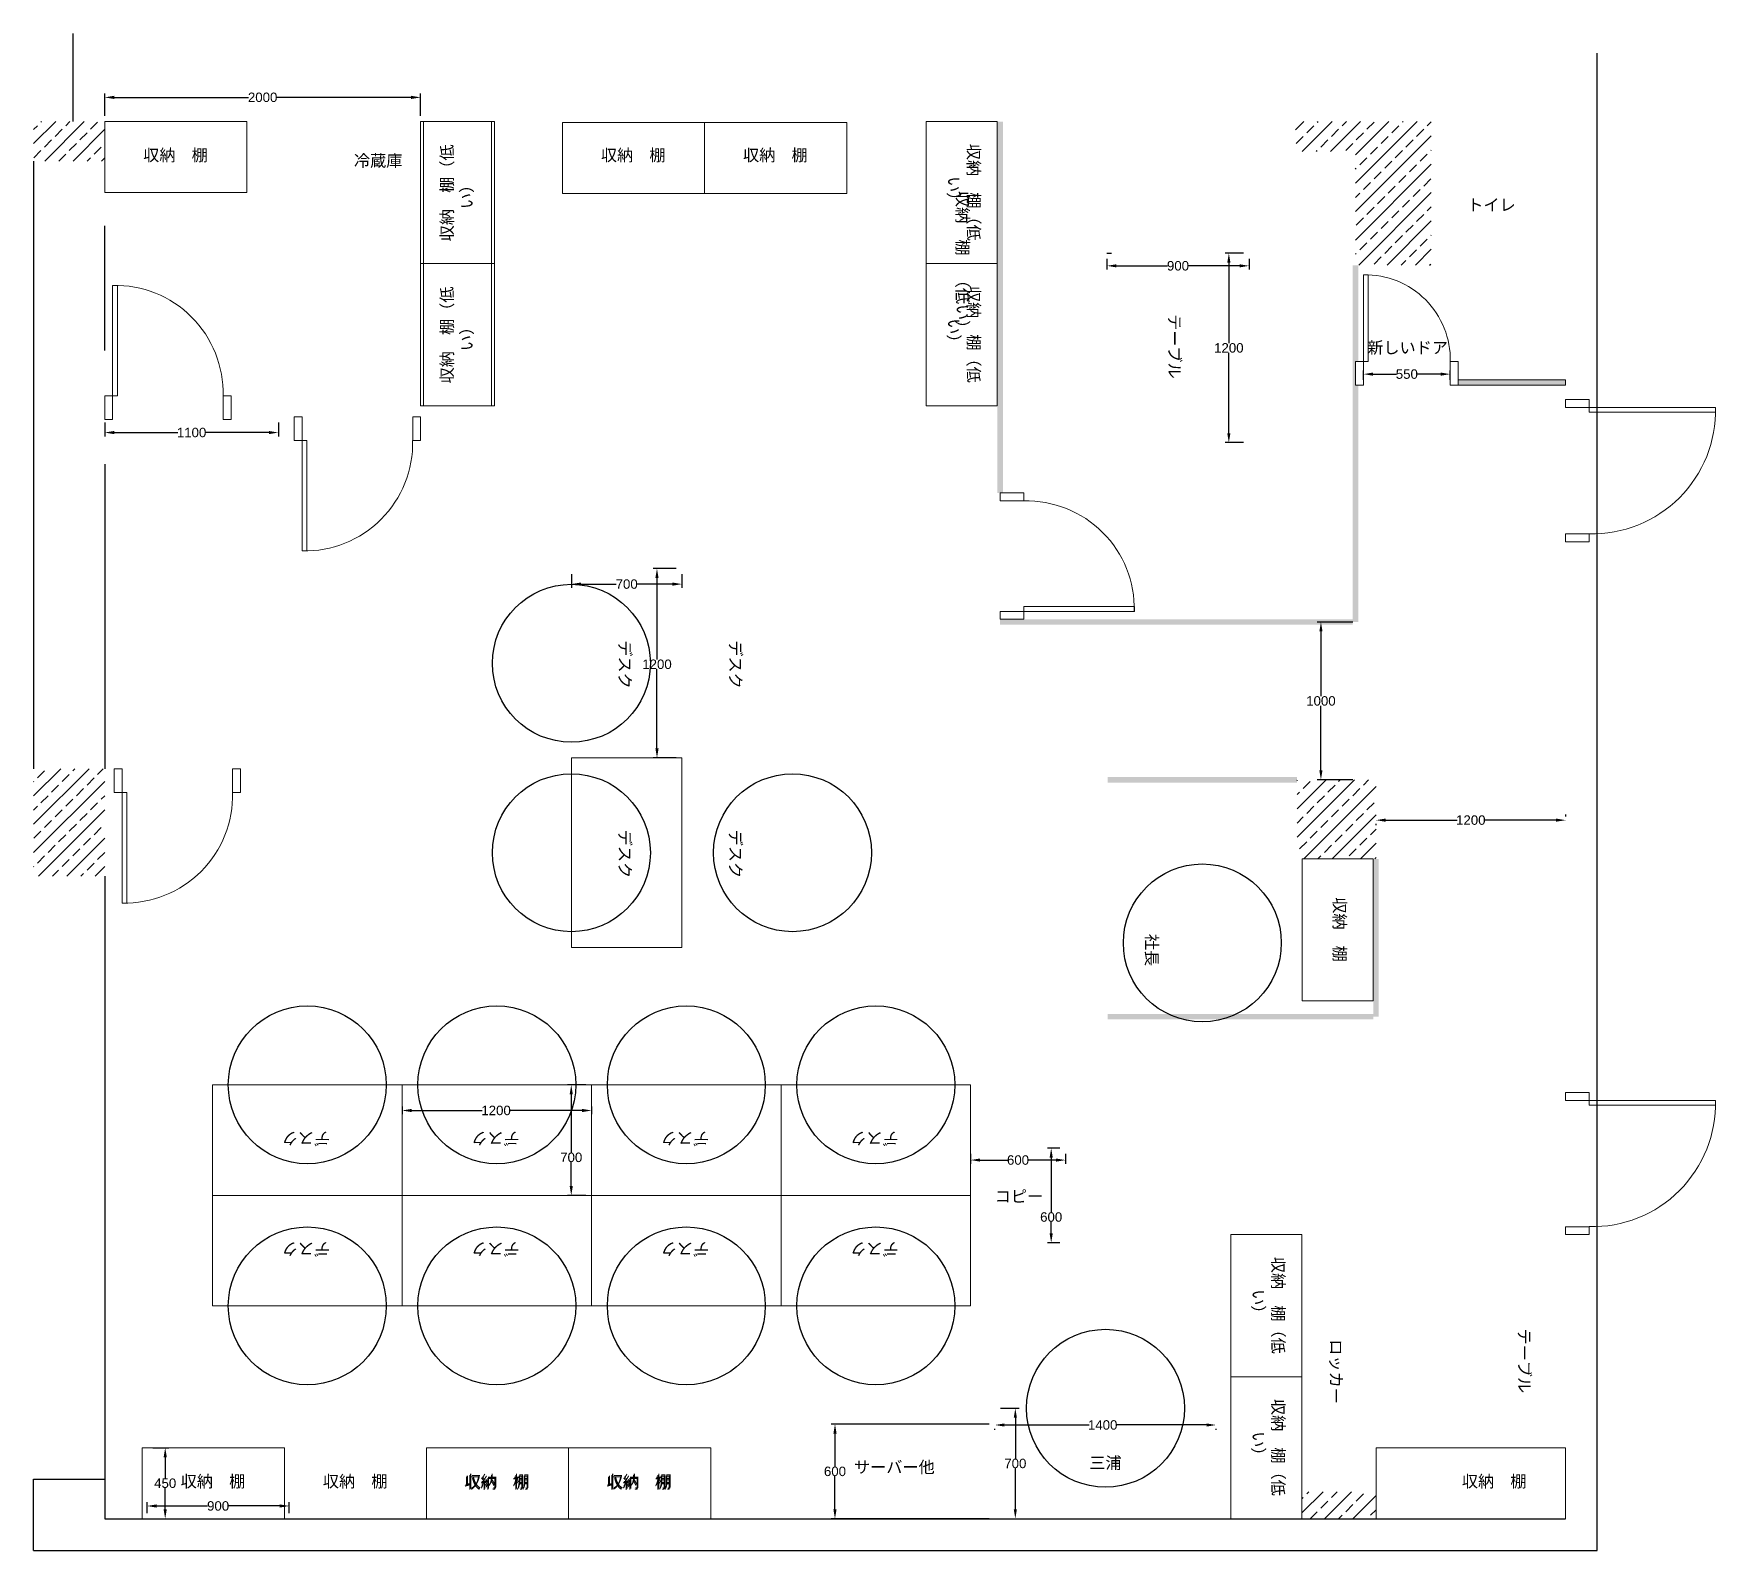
# Model space of a CAD drawing. Header units: millimetres. Extents: x -450 to 10205, y -200 to 9407.
import ezdxf

# ---------------------------------------------------------------- set-up
doc = ezdxf.new("R2010")
doc.units = ezdxf.units.MM
doc.set_wipeout_variables(frame=1)
for name, color, linetype in [('1floor', 252, 'Continuous'), ('1pillars', 250, 'Continuous'), ('2furniture', 8, 'Continuous'), ('3peeps', 72, 'Continuous'), ('dims', 8, 'Continuous')]:
    doc.layers.add(name, color=color, linetype=linetype)
doc.layers.add('A-col-pattern', color=8, linetype='Continuous', lineweight=0)
doc.layers.add('A-desk', color=250, linetype='Continuous', lineweight=15)
doc.styles.get("Standard").update_dxf_attribs({"font": 'arial.ttf'})
doc.dimstyles.new('mydim', dxfattribs={"dimscale": 1.2, "dimtxt": 50, "dimasz": 50, "dimexe": 20, "dimexo": 30, "dimgap": 0.09, "dimtad": 0, "dimtih": 1, "dimtoh": 1, "dimdec": 0, "dimzin": 0, "dimdsep": 46, "dimtxsty": 'Standard', "dimcen": 0, "dimclrd": 256, "dimclre": 256, "dimadec": 0, "dimazin": 0, "dimtfac": 1, "dimtdec": 0, "dimtofl": 0, "dimtmove": 0, "dimatfit": 3, "dimfxl": 1, "dimtolj": 1, "dimtzin": 0, "dimarcsym": 0})

# ---------------------------------------------------------------- blocks, each defined once
blk = doc.blocks.new('*U26')
at = {"layer": 'A-desk', "color": 0}
blk.add_lwpolyline([(-600, -300), (600, -300), (600, 400), (-600, 400)], close=True, dxfattribs=at)
blk = doc.blocks.new('*U22')
at = {"layer": 'A-desk', "color": 0}
blk.add_lwpolyline([(-600, -300), (300, -300), (300, 150), (-600, 150)], close=True, dxfattribs=at)
blk = doc.blocks.new('*D7')
at = {"layer": 'Defpoints', "color": 0}
for p in [(1883, 2648), (3083, 2648), (3083, 2586)]:
    blk.add_point(p, dxfattribs=at)
at = {"layer": 'dims', "lineweight": -2}
for p, q in [((1883, 2612), (1883, 2562)), ((1943, 2586), (2391, 2586)), ((3023, 2586), (2565, 2586)), ((3083, 2612), (3083, 2562))]:
    blk.add_line(p, q, dxfattribs=at)
at = {"layer": 'dims'}
for points in [[(1943, 2596), (1943, 2576), (1883, 2586)], [(3023, 2596), (3023, 2576), (3083, 2586)]]:
    blk.add_solid(points, dxfattribs=at)
at = {"layer": 'dims', "color": 0, "insert": (2478, 2586), "char_height": 60, "attachment_point": 5}
blk.add_mtext('\\A1;1200', dxfattribs=at)
blk = doc.blocks.new('*D8')
at = {"layer": 'Defpoints', "color": 0}
for p in [(3083, 2748), (2954, 2048), (3083, 2048)]:
    blk.add_point(p, dxfattribs=at)
at = {"layer": 'dims', "lineweight": -2}
for p, q in [((3047, 2748), (2930, 2748)), ((2954, 2688), (2954, 2320)), ((2954, 2108), (2954, 2258)), ((3047, 2048), (2930, 2048))]:
    blk.add_line(p, q, dxfattribs=at)
at = {"layer": 'dims'}
for points in [[(2944, 2688), (2964, 2688), (2954, 2748)], [(2944, 2108), (2964, 2108), (2954, 2048)]]:
    blk.add_solid(points, dxfattribs=at)
at = {"layer": 'dims', "color": 0, "insert": (2954, 2289), "char_height": 60, "attachment_point": 5}
blk.add_mtext('\\A1;700', dxfattribs=at)
blk = doc.blocks.new('*D9')
at = {"layer": 'Defpoints', "color": 0}
for p in [(268, 450), (268, 0), (383, 0)]:
    blk.add_point(p, dxfattribs=at)
at = {"layer": 'dims', "lineweight": -2}
for p, q in [((304, 450), (407, 450)), ((383, 390), (383, 256)), ((383, 60), (383, 194)), ((304, 0), (407, 0))]:
    blk.add_line(p, q, dxfattribs=at)
at = {"layer": 'dims'}
for points in [[(373, 390), (393, 390), (383, 450)], [(373, 60), (393, 60), (383, 0)]]:
    blk.add_solid(points, dxfattribs=at)
at = {"layer": 'dims', "color": 0, "insert": (383, 225), "char_height": 60, "attachment_point": 5}
blk.add_mtext('\\A1;450', dxfattribs=at)
blk = doc.blocks.new('*D11')
at = {"layer": 'Defpoints', "color": 0}
for p in [(5637, 700), (5637, 0), (5766, 0)]:
    blk.add_point(p, dxfattribs=at)
at = {"layer": 'dims', "lineweight": -2}
for p, q in [((5673, 700), (5790, 700)), ((5766, 640), (5766, 381)), ((5766, 60), (5766, 319)), ((5673, 0), (5790, 0))]:
    blk.add_line(p, q, dxfattribs=at)
at = {"layer": 'dims'}
for points in [[(5756, 640), (5776, 640), (5766, 700)], [(5756, 60), (5776, 60), (5766, 0)]]:
    blk.add_solid(points, dxfattribs=at)
at = {"layer": 'dims', "color": 0, "insert": (5766, 350), "char_height": 60, "attachment_point": 5}
blk.add_mtext('\\A1;700', dxfattribs=at)
blk = doc.blocks.new('*D12')
at = {"layer": 'Defpoints', "color": 0}
for p in [(5637, 600), (7037, 600), (7037, 594)]:
    blk.add_point(p, dxfattribs=at)
at = {"layer": 'dims', "lineweight": -2}
for p, q in [((5637, 564), (5637, 570)), ((5697, 594), (6233, 594)), ((6977, 594), (6406, 594)), ((7037, 564), (7037, 570))]:
    blk.add_line(p, q, dxfattribs=at)
at = {"layer": 'dims'}
for points in [[(5697, 604), (5697, 584), (5637, 594)], [(6977, 604), (6977, 584), (7037, 594)]]:
    blk.add_solid(points, dxfattribs=at)
at = {"layer": 'dims', "color": 0, "insert": (6319, 594), "char_height": 60, "attachment_point": 5}
blk.add_mtext('\\A1;1400', dxfattribs=at)
blk = doc.blocks.new('*D13')
at = {"layer": 'Defpoints', "color": 0}
for p in [(5483, 2348), (6083, 2348), (6083, 2272)]:
    blk.add_point(p, dxfattribs=at)
at = {"layer": 'dims', "lineweight": -2}
for p, q in [((5483, 2312), (5483, 2248)), ((5543, 2272), (5716, 2272)), ((6023, 2272), (5849, 2272)), ((6083, 2312), (6083, 2248))]:
    blk.add_line(p, q, dxfattribs=at)
at = {"layer": 'dims'}
for points in [[(5543, 2282), (5543, 2262), (5483, 2272)], [(6023, 2282), (6023, 2262), (6083, 2272)]]:
    blk.add_solid(points, dxfattribs=at)
at = {"layer": 'dims', "color": 0, "insert": (5783, 2272), "char_height": 60, "attachment_point": 5}
blk.add_mtext('\\A1;600', dxfattribs=at)
blk = doc.blocks.new('*D14')
at = {"layer": 'Defpoints', "color": 0}
for p in [(6083, 2348), (5993, 1748), (6083, 1748)]:
    blk.add_point(p, dxfattribs=at)
at = {"layer": 'dims', "lineweight": -2}
for p, q in [((6047, 2348), (5969, 2348)), ((5993, 2288), (5993, 1941)), ((5993, 1808), (5993, 1880)), ((6047, 1748), (5969, 1748))]:
    blk.add_line(p, q, dxfattribs=at)
at = {"layer": 'dims'}
for points in [[(5983, 2288), (6003, 2288), (5993, 2348)], [(5983, 1808), (6003, 1808), (5993, 1748)]]:
    blk.add_solid(points, dxfattribs=at)
at = {"layer": 'dims', "color": 0, "insert": (5993, 1911), "char_height": 60, "attachment_point": 5}
blk.add_mtext('\\A1;600', dxfattribs=at)
blk = doc.blocks.new('*U34')
blk.add_wipeout([(0, 150), (402, 150), (650, 150), (650, 0), (0, 0)]).dxf.layer = 'A-col-pattern'
at = {"layer": 'A-col-pattern'}
for points in [[(50, 150), (80, 150), (80, 700), (50, 700)], [(0, 0), (50, 0), (50, 150), (0, 150)], [(600, 0), (650, 0), (650, 150), (600, 150)]]:
    blk.add_lwpolyline(points, close=True, dxfattribs=at)
blk.add_arc((63, 163), 537, 358.6506, 91.2877, dxfattribs=at)
blk = doc.blocks.new('*U35')
blk.add_wipeout([(0, 150), (402, 150), (900, 150), (900, 0), (0, 0)]).dxf.layer = 'A-col-pattern'
at = {"layer": 'A-col-pattern'}
for points in [[(50, 150), (80, 150), (80, 950), (50, 950)], [(0, 0), (50, 0), (50, 150), (0, 150)], [(850, 0), (900, 0), (900, 150), (850, 150)]]:
    blk.add_lwpolyline(points, close=True, dxfattribs=at)
blk.add_arc((68, 168), 782, 358.6506, 91.2877, dxfattribs=at)
blk = doc.blocks.new('*U17')
at = {"layer": 'A-desk', "color": 0}
blk.add_lwpolyline([(-600, -300), (600, -300), (600, 150), (-600, 150)], close=True, dxfattribs=at)
blk = doc.blocks.new('*U33')
blk.add_wipeout([(0, 150), (402, 150), (800, 150), (800, 0), (0, 0)]).dxf.layer = 'A-col-pattern'
at = {"layer": 'A-col-pattern'}
for points in [[(50, 150), (80, 150), (80, 850), (50, 850)], [(0, 0), (50, 0), (50, 150), (0, 150)], [(750, 0), (800, 0), (800, 150), (750, 150)]]:
    blk.add_lwpolyline(points, close=True, dxfattribs=at)
blk.add_arc((66, 166), 684, 358.6506, 91.2877, dxfattribs=at)
blk = doc.blocks.new('*D21')
at = {"layer": 'Defpoints', "color": 0}
for p in [(2000, 9003), (0, 8850), (2000, 8850)]:
    blk.add_point(p, dxfattribs=at)
at = {"layer": 'dims', "lineweight": -2}
for p, q in [((0, 8886), (0, 9027)), ((60, 9003), (910, 9003)), ((1940, 9003), (1090, 9003)), ((2000, 8886), (2000, 9027))]:
    blk.add_line(p, q, dxfattribs=at)
at = {"layer": 'dims'}
for points in [[(60, 9013), (60, 8993), (0, 9003)], [(1940, 9013), (1940, 8993), (2000, 9003)]]:
    blk.add_solid(points, dxfattribs=at)
at = {"layer": 'dims', "color": 0, "insert": (1000, 9003), "char_height": 60, "attachment_point": 5}
blk.add_mtext('\\A1;2000', dxfattribs=at)
blk = doc.blocks.new('*D24')
at = {"layer": 'Defpoints', "color": 0}
for p in [(268, 0), (1168, 81), (1168, 0)]:
    blk.add_point(p, dxfattribs=at)
at = {"layer": 'dims', "lineweight": -2}
for p, q in [((268, 36), (268, 105)), ((328, 81), (651, 81)), ((1108, 81), (784, 81)), ((1168, 36), (1168, 105))]:
    blk.add_line(p, q, dxfattribs=at)
at = {"layer": 'dims'}
for points in [[(328, 91), (328, 71), (268, 81)], [(1108, 91), (1108, 71), (1168, 81)]]:
    blk.add_solid(points, dxfattribs=at)
at = {"layer": 'dims', "color": 0, "insert": (718, 81), "char_height": 60, "attachment_point": 5}
blk.add_mtext('\\A1;900', dxfattribs=at)
blk = doc.blocks.new('*D28')
at = {"layer": 'Defpoints', "color": 0}
for p in [(6346, 8016), (7246, 8016), (7246, 7936)]:
    blk.add_point(p, dxfattribs=at)
at = {"layer": 'dims', "lineweight": -2}
for p, q in [((6346, 7980), (6346, 7912)), ((6406, 7936), (6730, 7936)), ((7186, 7936), (6862, 7936)), ((7246, 7980), (7246, 7912))]:
    blk.add_line(p, q, dxfattribs=at)
at = {"layer": 'dims'}
for points in [[(6406, 7946), (6406, 7926), (6346, 7936)], [(7186, 7946), (7186, 7926), (7246, 7936)]]:
    blk.add_solid(points, dxfattribs=at)
at = {"layer": 'dims', "color": 0, "insert": (6796, 7936), "char_height": 60, "attachment_point": 5}
blk.add_mtext('\\A1;900', dxfattribs=at)
blk = doc.blocks.new('*D29')
at = {"layer": 'Defpoints', "color": 0}
for p in [(7246, 8016), (7118, 6816), (7246, 6816)]:
    blk.add_point(p, dxfattribs=at)
at = {"layer": 'dims', "lineweight": -2}
for p, q in [((7210, 8016), (7094, 8016)), ((7118, 7956), (7118, 7447)), ((7118, 6876), (7118, 7386)), ((7210, 6816), (7094, 6816))]:
    blk.add_line(p, q, dxfattribs=at)
at = {"layer": 'dims'}
for points in [[(7108, 7956), (7128, 7956), (7118, 8016)], [(7108, 6876), (7128, 6876), (7118, 6816)]]:
    blk.add_solid(points, dxfattribs=at)
at = {"layer": 'dims', "color": 0, "insert": (7118, 7416), "char_height": 60, "attachment_point": 5}
blk.add_mtext('\\A1;1200', dxfattribs=at)
blk = doc.blocks.new('*D30')
at = {"layer": 'Defpoints', "color": 0}
for p in [(2955, 6019), (3655, 6019), (3655, 5920)]:
    blk.add_point(p, dxfattribs=at)
at = {"layer": 'dims', "lineweight": -2}
for p, q in [((2955, 5983), (2955, 5896)), ((3655, 5983), (3655, 5896)), ((3015, 5920), (3239, 5920)), ((3595, 5920), (3371, 5920))]:
    blk.add_line(p, q, dxfattribs=at)
at = {"layer": 'dims'}
for points in [[(3015, 5930), (3015, 5910), (2955, 5920)], [(3595, 5930), (3595, 5910), (3655, 5920)]]:
    blk.add_solid(points, dxfattribs=at)
at = {"layer": 'dims', "color": 0, "insert": (3305, 5920), "char_height": 60, "attachment_point": 5}
blk.add_mtext('\\A1;700', dxfattribs=at)
blk = doc.blocks.new('*D31')
at = {"layer": 'Defpoints', "color": 0}
for p in [(3655, 6019), (3497, 4819), (3655, 4819)]:
    blk.add_point(p, dxfattribs=at)
at = {"layer": 'dims', "lineweight": -2}
for p, q in [((3619, 6019), (3473, 6019)), ((3497, 5959), (3497, 5443)), ((3497, 4879), (3497, 5381)), ((3619, 4819), (3473, 4819))]:
    blk.add_line(p, q, dxfattribs=at)
at = {"layer": 'dims'}
for points in [[(3487, 5959), (3507, 5959), (3497, 6019)], [(3487, 4879), (3507, 4879), (3497, 4819)]]:
    blk.add_solid(points, dxfattribs=at)
at = {"layer": 'dims', "color": 0, "insert": (3497, 5412), "char_height": 60, "attachment_point": 5}
blk.add_mtext('\\A1;1200', dxfattribs=at)
blk = doc.blocks.new('*D32')
at = {"layer": 'Defpoints', "color": 0}
for p in [(8520, 7250), (7970, 7179), (8520, 7179)]:
    blk.add_point(p, dxfattribs=at)
at = {"layer": 'dims', "lineweight": -2}
for p, q in [((7970, 7215), (7970, 7274)), ((8030, 7250), (8179, 7250)), ((8460, 7250), (8311, 7250)), ((8520, 7215), (8520, 7274))]:
    blk.add_line(p, q, dxfattribs=at)
at = {"layer": 'dims'}
for points in [[(8030, 7260), (8030, 7240), (7970, 7250)], [(8460, 7260), (8460, 7240), (8520, 7250)]]:
    blk.add_solid(points, dxfattribs=at)
at = {"layer": 'dims', "color": 0, "insert": (8245, 7250), "char_height": 60, "attachment_point": 5}
blk.add_mtext('\\A1;550', dxfattribs=at)
blk = doc.blocks.new('*D36')
at = {"layer": 'Defpoints', "color": 0}
for p in [(0, 6980), (1100, 6980), (1100, 6880)]:
    blk.add_point(p, dxfattribs=at)
at = {"layer": 'dims', "lineweight": -2}
for p, q in [((0, 6944), (0, 6856)), ((1100, 6944), (1100, 6856)), ((60, 6880), (463, 6880)), ((1040, 6880), (637, 6880))]:
    blk.add_line(p, q, dxfattribs=at)
at = {"layer": 'dims'}
for points in [[(60, 6890), (60, 6870), (0, 6880)], [(1040, 6890), (1040, 6870), (1100, 6880)]]:
    blk.add_solid(points, dxfattribs=at)
at = {"layer": 'dims', "color": 0, "insert": (550, 6880), "char_height": 60, "attachment_point": 5}
blk.add_mtext('\\A1;1100', dxfattribs=at)
blk = doc.blocks.new('*U42')
at = {"layer": '1floor'}
blk.add_hatch(color=43, dxfattribs=at).paths.add_polyline_path([(0, -17.5), (680, -17.5), (680, 17.5), (0, 17.5)])
at = {"layer": '1floor', "lineweight": 0}
blk.add_lwpolyline([(0, -17.5), (680, -17.5), (680, 17.5), (0, 17.5)], close=True, dxfattribs=at)
blk = doc.blocks.new('*D45')
at = {"layer": 'Defpoints', "color": 0}
for p in [(5637, 600), (4624, 0), (5637, 0)]:
    blk.add_point(p, dxfattribs=at)
at = {"layer": 'dims', "lineweight": -2}
for p, q in [((5601, 600), (4600, 600)), ((4624, 540), (4624, 331)), ((4624, 60), (4624, 269)), ((5601, 0), (4600, 0))]:
    blk.add_line(p, q, dxfattribs=at)
at = {"layer": 'dims'}
for points in [[(4614, 540), (4634, 540), (4624, 600)], [(4614, 60), (4634, 60), (4624, 0)]]:
    blk.add_solid(points, dxfattribs=at)
at = {"layer": 'dims', "color": 0, "insert": (4624, 300), "char_height": 60, "attachment_point": 5}
blk.add_mtext('\\A1;600', dxfattribs=at)
blk = doc.blocks.new('*D46')
at = {"layer": 'Defpoints', "color": 0}
for p in [(7938, 5680), (7701, 4680), (7938, 4680)]:
    blk.add_point(p, dxfattribs=at)
at = {"layer": 'dims', "lineweight": -2}
for p, q in [((7902, 5680), (7677, 5680)), ((7701, 5620), (7701, 5211)), ((7701, 4740), (7701, 5149)), ((7902, 4680), (7677, 4680))]:
    blk.add_line(p, q, dxfattribs=at)
at = {"layer": 'dims'}
for points in [[(7691, 5620), (7711, 5620), (7701, 5680)], [(7691, 4740), (7711, 4740), (7701, 4680)]]:
    blk.add_solid(points, dxfattribs=at)
at = {"layer": 'dims', "color": 0, "insert": (7701, 5180), "char_height": 60, "attachment_point": 5}
blk.add_mtext('\\A1;1000', dxfattribs=at)
blk = doc.blocks.new('*D47')
at = {"layer": 'Defpoints', "color": 0}
for p in [(8050, 4430), (9250, 4425), (9250, 4425)]:
    blk.add_point(p, dxfattribs=at)
at = {"layer": 'dims', "lineweight": -2}
for p, q in [((8050, 4394), (8050, 4401)), ((8110, 4425), (8563, 4425)), ((9190, 4425), (8737, 4425)), ((9250, 4461), (9250, 4449))]:
    blk.add_line(p, q, dxfattribs=at)
at = {"layer": 'dims'}
for points in [[(8110, 4435), (8110, 4415), (8050, 4425)], [(9190, 4435), (9190, 4415), (9250, 4425)]]:
    blk.add_solid(points, dxfattribs=at)
at = {"layer": 'dims', "color": 0, "insert": (8650, 4425), "char_height": 60, "attachment_point": 5}
blk.add_mtext('\\A1;1200', dxfattribs=at)
blk = doc.blocks.new('3ddesk')
at = {"layer": '2furniture', "insert": (336, 592, 730), "char_height": 75, "attachment_point": 5, "rotation": 270}
blk.add_mtext_dynamic_manual_height_columns('{\\fMS PGothic|b0|i0|c128|p50;デスク}', width=1092.62, gutter_width=12.5, heights=[0], dxfattribs=at)
blk = doc.blocks.new('3dshelf')
at = {"layer": '2furniture', "color": 42, "insert": (448, 233, 1010), "char_height": 75, "attachment_point": 5}
blk.add_mtext_dynamic_manual_height_columns('{\\fMS PGothic|b0|i0|c128|p50;収納\u3000棚}', width=657.43, gutter_width=12.5, heights=[0], dxfattribs=at)
blk = doc.blocks.new('3dshelf-low')
at = {"layer": '2furniture', "color": 42, "rotation": 270}
blk.add_blockref('*U22', (300, -600, -5), dxfattribs=at)
at = {"layer": '2furniture', "color": 23, "insert": (233, -448, 1005), "char_height": 75, "attachment_point": 5, "rotation": 270}
blk.add_mtext_dynamic_manual_height_columns('{\\fMS PGothic|b0|i0|c128|p50;収納\u3000棚（低い）}', width=750.51, gutter_width=12.5, heights=[0], dxfattribs=at)

msp = doc.modelspace()

# ---------------------------------------------------------------- hatches: boundary and pattern name
at = {"layer": '1floor'}
for points in [[(5652, 8850), (5652, 6497.5), (5687, 6497.5), (5687, 8850)], [(7902.5, 7940), (7902.5, 5680), (7937.5, 5680), (7937.5, 7940)], [(7902.5, 5697.5), (5669.5, 5697.5), (5669.5, 5662.5), (7902.5, 5662.5)], [(7550, 4697.5), (6350, 4697.5), (6350, 4662.5), (7550, 4662.5)], [(8032.5, 4180), (8032.5, 3180), (8067.5, 3180), (8067.5, 4180)], [(8032.5, 3197.5), (6350, 3197.5), (6350, 3162.5), (8032.5, 3162.5)]]:
    msp.add_hatch(color=43, dxfattribs=at).paths.add_polyline_path(points)
at = {"layer": '1pillars'}
h = msp.add_hatch(dxfattribs=at)
h.set_pattern_fill('ANSI33', color=256, scale=20, style=0)
h.paths.add_polyline_path([(-450, 8850), (-450, 8600), (0, 8600), (0, 8850)])
h = msp.add_hatch(dxfattribs=at)
h.set_pattern_fill('ANSI33', color=256, scale=20, style=0)
h.paths.add_polyline_path([(8400, 8850), (7540, 8850), (7540, 8660), (7920, 8660), (7920, 7940), (8400, 7940)])
h = msp.add_hatch(dxfattribs=at)
h.set_pattern_fill('ANSI33', color=256, scale=20, style=0)
h.paths.add_polyline_path([(0, 4070), (0, 4750), (-450, 4750), (-450, 4070)])
h = msp.add_hatch(dxfattribs=at)
h.set_pattern_fill('ANSI33', color=256, scale=20, style=0)
h.paths.add_polyline_path([(7550, 4180), (8050, 4180), (8050, 4680), (7550, 4680)])
h = msp.add_hatch(dxfattribs=at)
h.set_pattern_fill('ANSI33', color=256, scale=20, style=0)
h.paths.add_polyline_path([(8050, 171), (7580.2, 171), (7580.2, 0), (8050, 0)])

# ---------------------------------------------------------------- linework, layer by layer
at = {"layer": '1floor'}
for p, q in [((-200, 8850), (-200, 9406.7)), ((-450, 8600), (-450, 4750)), ((0, 6680), (0, 4750)), ((0, 4070), (0, 250)), ((0, 0), (9250, 0))]:
    msp.add_line(p, q, dxfattribs=at)
at = {"layer": '1floor', "color": 7}
for p, q in [((9450, -200), (9450, 9283.5)), ((0, 7400), (0, 8189.8)), ((-450, -200), (9450, -200))]:
    msp.add_line(p, q, dxfattribs=at)
at = {"layer": '2furniture'}
msp.add_lwpolyline([(6345.8, 8016.3), (6375.8, 8016.3)], dxfattribs=at)
at = {"layer": '2furniture', "elevation": 2150}
for points in [[(-450, -200), (-450, 250), (0, 250), (0, 0)], [(-450, -200), (-450, 250), (0, 250)]]:
    msp.add_lwpolyline(points, dxfattribs=at)
at = {"layer": '3peeps'}
for centre in [(2955, 5418.7, 1500), (2955, 4218.7, 1500), (4355, 4218.7, 1500), (6950, 3647.5, 1500), (1282.6, 2748.5, 1500), (2482.6, 2748.5, 1500), (3682.6, 2748.5, 1500), (4882.6, 2748.5, 1500), (1282.6, 1348.5, 1500), (2482.6, 1348.5, 1500), (3682.6, 1348.5, 1500), (4882.6, 1348.5, 1500), (6336.8, 700, 1500)]:
    msp.add_circle(centre, 500, dxfattribs=at)
at = {"layer": 'A-desk', "color": 0}
msp.add_lwpolyline([(2955, 4818.7), (2955, 3618.7), (3655, 3618.7), (3655, 4818.7)], close=True, dxfattribs=at)

# ---------------------------------------------------------------- block references
for name, p, rotation in [('3dshelf-low', (2467.5, 7950, 5), 180), ('3dshelf-low', (2467.5, 7050, 5), 180), ('3dshelf', (7582.5, 4180), 270)]:
    msp.add_blockref(name, p, dxfattribs=dict(rotation=rotation))
for name, p in [('3dshelf-low', (5202, 8850, 5)), ('3dshelf', (0, 8400)), ('3dshelf', (2898.4, 8400)), ('3dshelf', (3798.4, 8400)), ('3dshelf-low', (5202, 7950, 5)), ('3dshelf-low', (7130.2, 1800, 15)), ('3dshelf-low', (7130.2, 900, 5)), ('3dshelf', (237.6, 0)), ('3dshelf', (1137.6, 0)), ('3dshelf', (2037.6, 0)), ('3dshelf', (2937.6, 0)), ('3dshelf', (8350, 0))]:
    msp.add_blockref(name, p)
at = {"layer": '1floor', "xscale": -1, "rotation": 180}
for p in [(1200, 6980), (60, 4750)]:
    msp.add_blockref('*U33', p, dxfattribs=at)
at = {"layer": '2furniture', "color": 42}
for name, p in [('*U22', (600, 8700)), ('*U22', (3498.4, 8694.4)), ('*U22', (4398.4, 8694.4)), ('*U22', (837.6, 300)), ('*U22', (2637.6, 300)), ('*U22', (3537.6, 300)), ('*U17', (8650, 300))]:
    msp.add_blockref(name, p, dxfattribs=at)
at = {"layer": '2furniture', "color": 42, "rotation": 270}
for p in [(2300, 8250), (5502, 8250), (2300, 7350), (7882.5, 3580), (7430.2, 1200), (7430.2, 300)]:
    msp.add_blockref('*U22', p, dxfattribs=at)
at = {"layer": '2furniture'}
for name, p in [('3ddesk', (2955, 4818.7)), ('3ddesk', (3655, 4818.7)), ('3ddesk', (2955, 3618.7)), ('3ddesk', (3655, 3618.7)), ('*U26', (1282.6, 2348.5)), ('*U26', (2482.6, 2348.5)), ('*U26', (3682.6, 2348.5)), ('*U26', (4882.6, 2348.5)), ('*U26', (1282.6, 1648.5)), ('*U26', (2482.6, 1648.5)), ('*U26', (3682.6, 1648.5)), ('*U26', (4882.6, 1648.5))]:
    msp.add_blockref(name, p, dxfattribs=at)
at = {"layer": '2furniture', "rotation": 269.9999999999999}
for p in [(682.6, 2748.5), (1882.6, 2748.5), (3082.6, 2748.5), (4282.6, 2748.5), (682.6, 2048.5), (1882.6, 2048.5), (3082.6, 2048.5), (4282.6, 2048.5)]:
    msp.add_blockref('3ddesk', p, dxfattribs=at)

# ---------------------------------------------------------------- texts
at = {"layer": '2furniture', "color": 241, "char_height": 75, "attachment_point": 5}
for s, insert in [('{\\fMS PGothic|b0|i0|c128|p50;冷蔵庫}', (1731.6, 8597.9, 1600)), ('{\\fMS PGothic|b0|i0|c128|p50;コピー}', (5789.2, 2041.4, 1200))]:
    msp.add_mtext_dynamic_manual_height_columns(s, width=657.43, gutter_width=12.5, heights=[0], dxfattribs=dict(at, insert=insert))
at = {"layer": '2furniture', "color": 42, "char_height": 75, "attachment_point": 5, "rotation": 270}
for s, insert in [('{\\fMS PGothic|b0|i0|c128|p50;収納\u3000棚\u3000（低い）}', (5427, 7950)), ('{\\fMS PGothic|b0|i0|c128|p50;ロッカー}', (7792.9, 932.5, 1700))]:
    msp.add_mtext_dynamic_manual_height_columns(s, width=1092.624, gutter_width=12.5, heights=[0], dxfattribs=dict(at, insert=insert))
at = {"layer": '2furniture', "char_height": 75, "attachment_point": 5}
for s, insert in [('{\\fMS PGothic|b0|i0|c128|p50;トイレ}', (8781, 8320.5)), ('{\\fMS PGothic|b0|i0|c128|p50;サーバー他}', (5000, 323.1, 750)), ('{\\fMS PGothic|b0|i0|c128|p50;三浦}', (6336.8, 350, 750))]:
    msp.add_mtext_dynamic_manual_height_columns(s, width=657.43, gutter_width=12.5, heights=[0], dxfattribs=dict(at, insert=insert))
at = {"layer": '2furniture', "char_height": 75, "attachment_point": 5, "rotation": 270}
for s, width, insert in [('{\\fMS PGothic|b0|i0|c128|p50;テーブル}', 1092.624, (6771.6, 7425.8, 730)), ('{\\fMS PGothic|b0|i0|c128|p50;社長}', 657.43, (6625.7, 3602.6, 730)), ('{\\fMS PGothic|b0|i0|c128|p50;テーブル}', 1092.624, (8986.6, 1000, 730))]:
    msp.add_mtext_dynamic_manual_height_columns(s, width=width, gutter_width=12.5, heights=[0], dxfattribs=dict(at, insert=insert))
at = {"layer": '2furniture', "color": 42, "char_height": 75, "attachment_point": 5}
for insert in [(2481, 225), (3381, 225)]:
    msp.add_mtext_dynamic_manual_height_columns('{\\fMS PGothic|b0|i0|c128|p50;収納\u3000棚}', width=657.43, gutter_width=12.5, heights=[0], dxfattribs=dict(at, insert=insert))

# ---------------------------------------------------------------- dimensions: what is measured, and where the dimension line sits
at = {"layer": 'dims'}
for base, p1, p2, picture, middle in [((2000, 9002.9), (0, 8850), (2000, 8850), '*D21', (1000, 9002.9)), ((3082.6, 2585.6), (1882.6, 2648.5), (3082.6, 2648.5), '*D7', (2478, 2585.6)), ((7036.8, 594.3, 750), (5636.8, 600, 750), (7036.8, 600, 750), '*D12', (6319.4, 594.3, 750))]:
    dim = msp.add_linear_dim(base=base, p1=p1, p2=p2, dimstyle='mydim', dxfattribs=at)
    dim.commit()
    dim.dimension.update_dxf_attribs({"geometry": picture, "text_midpoint": middle, "dimtype": 160})
for base, p1, p2, picture, middle in [((7245.8, 7935.8, 730), (6345.8, 8016.3, 730), (7245.8, 8016.3, 730), '*D28', (6795.8, 7935.8, 730)), ((1100, 6880), (0, 6980), (1100, 6980), '*D36', (550, 6880)), ((3655, 5920, 730), (2955, 6018.7, 730), (3655, 6018.7, 730), '*D30', (3305, 5920, 730)), ((9250, 4425), (8050, 4430), (9250, 4425), '*D47', (8650, 4425)), ((6082.6, 2271.9, 1200), (5482.6, 2348.5, 1200), (6082.6, 2348.5, 1200), '*D13', (5782.6, 2271.9, 1200)), ((1167.6, 81.4, 1710), (267.6, 0, 1710), (1167.6, 0, 1710), '*D24', (717.6, 81.4, 1710))]:
    dim = msp.add_linear_dim(base=base, p1=p1, p2=p2, dimstyle='mydim', dxfattribs=at)
    dim.commit()
    dim.dimension.update_dxf_attribs({"geometry": picture, "text_midpoint": middle})
for base, p1, p2, picture, middle in [((7118.4, 6816.3, 730), (7245.8, 8016.3, 730), (7245.8, 6816.3, 730), '*D29', (7118.4, 7416.3, 730)), ((7701.1, 4680), (7937.5, 5680), (7937.5, 4680), '*D46', (7701.1, 5180)), ((5765.6, 0, 750), (5636.8, 700, 750), (5636.8, 0, 750), '*D11', (5765.6, 350, 750)), ((383.3, 0, 1710), (267.6, 450, 1710), (267.6, 0, 1710), '*D9', (383.3, 225, 1710))]:
    dim = msp.add_linear_dim(base=base, p1=p1, p2=p2, angle=90, dimstyle='mydim', dxfattribs=at)
    dim.commit()
    dim.dimension.update_dxf_attribs({"geometry": picture, "text_midpoint": middle})
for base, p1, p2, picture, middle in [((3496.5, 4818.7, 730), (3655, 6018.7, 730), (3655, 4818.7, 730), '*D31', (3496.5, 5411.8, 730)), ((2954.2, 2048.5), (3082.6, 2748.5), (3082.6, 2048.5), '*D8', (2954.2, 2288.8)), ((5993, 1748.5, 1200), (6082.6, 2348.5, 1200), (6082.6, 1748.5, 1200), '*D14', (5993, 1910.7, 1200)), ((4623.6, 0, 750), (5636.8, 600, 750), (5636.8, 0, 750), '*D45', (4623.6, 300, 750))]:
    dim = msp.add_linear_dim(base=base, p1=p1, p2=p2, angle=90, dimstyle='mydim', dxfattribs=at)
    dim.commit()
    dim.dimension.update_dxf_attribs({"geometry": picture, "text_midpoint": middle, "dimtype": 160})

# ---------------------------------------------------------------- next in the draw order: block references
at = {"layer": '1floor'}
for name, p in [('*U33', (0, 6962.5)), ('*U34', (7920, 7179.3))]:
    msp.add_blockref(name, p, dxfattribs=at)
at = {"layer": '1floor', "rotation": 270}
for p in [(9250, 7088.5), (9250, 2700)]:
    msp.add_blockref('*U35', p, dxfattribs=at)
at = {"layer": '1floor', "xscale": -1, "rotation": 270}
msp.add_blockref('*U33', (5669.5, 5697.5), dxfattribs=at)

# ---------------------------------------------------------------- next in the draw order: block references
at = {"layer": '1floor'}
msp.add_blockref('*U42', (8570, 7196.8), dxfattribs=at)

# ---------------------------------------------------------------- next in the draw order: texts
at = {"layer": '2furniture', "insert": (8249.8, 7413.8), "char_height": 75, "attachment_point": 5}
msp.add_mtext_dynamic_manual_height_columns('{\\fMS PGothic|b0|i0|c128|p50;新しいドア}', width=657.43, gutter_width=12.5, heights=[0], dxfattribs=at)

# ---------------------------------------------------------------- next in the draw order: dimensions: what is measured, and where the dimension line sits
at = {"layer": 'dims'}
dim = msp.add_linear_dim(base=(8520, 7250.2), p1=(7970, 7179.3), p2=(8520, 7179.3), dimstyle='mydim', dxfattribs=at)
dim.commit()
dim.dimension.update_dxf_attribs({"geometry": '*D32', "text_midpoint": (8245, 7250.2)})

doc.saveas('drawing.dxf')
